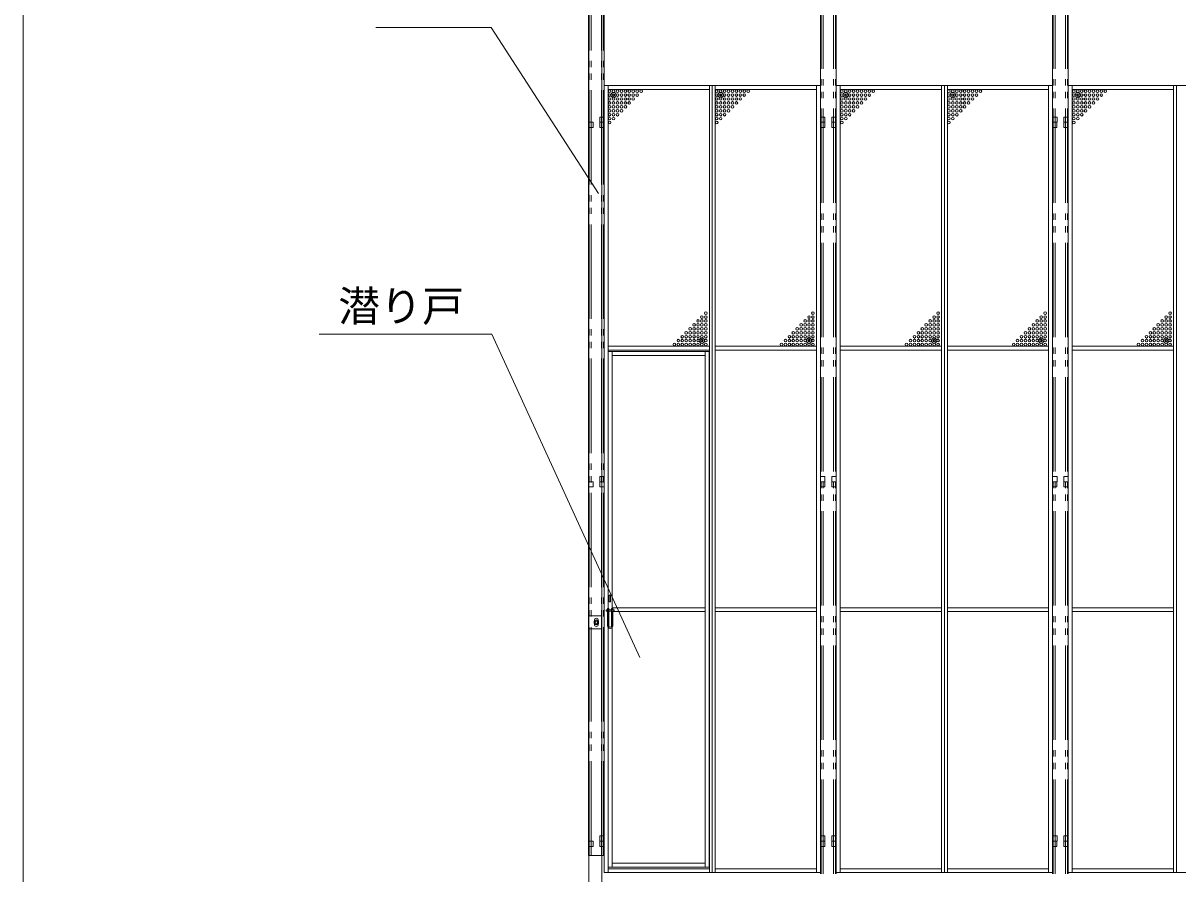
# Model space of a CAD drawing. Units: millimetres, scale not verified. Extents: x -9305 to 9305, y -6415 to 6415.
# Drawn here: x -9305 to -4900, y -3476 to -229 of the extents above; entities that cross this region are included whole.
import ezdxf
from ezdxf.enums import TextEntityAlignment as Align

# ---------------------------------------------------------------- set-up
doc = ezdxf.new("R2010")
doc.units = ezdxf.units.MM
doc.header["$LTSCALE"] = 40
doc.header["$PDMODE"] = 32
doc.header["$PDSIZE"] = 20
doc.linetypes.add('DOUBLE_CHAIN2', pattern=[12.8, 9, -1, 0.6, -0.6, 0.6, -1])
for name, color, linetype, lineweight in [('0-5_CLG-72', 134, 'Continuous', 18), ('0-9_TEXT', 134, 'Continuous', 18), ('0-A_ﾒッｼュﾊﾟﾈﾙ用ﾌﾞﾛッｸ', 134, 'Continuous', 18), ('0-C_図面枠', 134, 'Continuous', 18)]:
    doc.layers.add(name, color=color, linetype=linetype, lineweight=lineweight)
doc.styles.add('ＭＳ ゴシック', font='')
doc.styles.get('ＭＳ ゴシック').set_extended_font_data('MS Gothic')

msp = doc.modelspace()

# ---------------------------------------------------------------- linework, layer by layer
at = {"layer": '0-5_CLG-72'}
for p, q in [((-7146.23, 883.64), (-7146.23, -3553.01)), ((-7097.63, 882.75), (-7097.63, -3553.01)), ((-6262.94, -3475.88), (-6262.94, 743.91)), ((-6202.94, -3475.88), (-6202.94, 743.91)), ((-5377.94, -3475.88), (-5377.94, 743.91)), ((-5317.94, -3475.88), (-5317.94, 743.91)), ((-7147.93, -3405.88), (-7147.93, 268.93)), ((-7087.94, -3406.06), (-7087.94, 268.93)), ((-7088.24, -468.08), (-7088.24, -3471.08)), ((-6263.24, -468.08), (-7088.24, -468.08)), ((-7073.24, -3471.08), (-7073.24, -468.08)), ((-6686.74, -483.08), (-7073.24, -483.08)), ((-6686.74, -3471.08), (-6686.74, -468.08)), ((-6675.74, -3471.08), (-6675.74, -468.08)), ((-6664.74, -3471.08), (-6664.74, -468.08)), ((-6664.74, -483.08), (-6278.24, -483.08)), ((-6278.24, -3471.08), (-6278.24, -468.08)), ((-6263.24, -468.08), (-6263.24, -3471.08)), ((-6262.94, -468.08), (-6262.94, -3471.08)), ((-6202.64, -468.08), (-6202.64, -3471.08)), ((-5377.64, -468.08), (-6202.64, -468.08)), ((-6187.64, -3471.08), (-6187.64, -468.08)), ((-5801.14, -483.08), (-6187.64, -483.08)), ((-5801.14, -3471.08), (-5801.14, -468.08)), ((-5790.14, -3471.08), (-5790.14, -468.08)), ((-5779.14, -3471.08), (-5779.14, -468.08)), ((-5779.14, -483.08), (-5392.64, -483.08)), ((-5392.64, -3471.08), (-5392.64, -468.08)), ((-5377.64, -468.08), (-5377.64, -3471.08)), ((-5317.64, -468.08), (-5317.64, -3471.08)), ((-4492.64, -468.08), (-5317.64, -468.08)), ((-5302.64, -3471.08), (-5302.64, -468.08)), ((-4916.14, -483.08), (-5302.64, -483.08)), ((-4916.14, -3471.08), (-4916.14, -468.08)), ((-4905.14, -3471.08), (-4905.14, -468.08)), ((-7088.24, -588.08), (-7105.24, -588.08)), ((-7105.24, -608.08), (-7088.24, -608.08)), ((-6262.94, -631.02), (-6262.94, -611.02)), ((-6202.64, -588.08), (-6219.64, -588.08)), ((-6219.64, -608.08), (-6202.64, -608.08)), ((-6202.94, -631.02), (-6202.94, -611.02)), ((-5317.64, -588.08), (-5334.64, -588.08)), ((-5334.64, -608.08), (-5317.64, -608.08)), ((-5317.94, -631.02), (-5317.94, -611.02)), ((-6686.74, -1462.08), (-7073.24, -1462.08)), ((-6686.74, -1477.08), (-7073.24, -1477.08)), ((-6687.13, -1482.72), (-7073.24, -1482.72)), ((-7058.04, -1482.72), (-7058.04, -2468.41)), ((-6702.33, -1482.72), (-6702.33, -3450.08)), ((-6687.13, -1482.72), (-6687.13, -3450.08)), ((-6664.74, -1462.08), (-6278.24, -1462.08)), ((-6664.74, -1477.08), (-6278.24, -1477.08)), ((-5801.14, -1462.08), (-6187.64, -1462.08)), ((-5801.14, -1477.08), (-6187.64, -1477.08)), ((-5779.14, -1462.08), (-5392.64, -1462.08)), ((-5779.14, -1477.08), (-5392.64, -1477.08)), ((-4916.14, -1462.08), (-5302.64, -1462.08)), ((-4916.14, -1477.08), (-5302.64, -1477.08)), ((-6702.33, -1497.72), (-7058.04, -1497.72)), ((-6262.94, -1980.95), (-6262.94, -2000.95)), ((-6202.94, -1980.95), (-6202.94, -2000.95)), ((-5317.94, -1980.95), (-5317.94, -2000.95)), ((-6702.33, -2460.3), (-7058.04, -2460.3)), ((-6664.74, -2460.3), (-6278.24, -2460.3)), ((-5801.14, -2460.3), (-6187.64, -2460.3)), ((-5779.14, -2460.3), (-5392.64, -2460.3)), ((-4916.14, -2460.3), (-5302.64, -2460.3)), ((-7097.94, -2491.06), (-7147.94, -2491.06)), ((-7125.44, -2508.06), (-7125.44, -2524.06)), ((-7110.44, -2508.06), (-7110.44, -2524.06)), ((-7097.94, -2491.06), (-7097.94, -2541.06)), ((-7075.21, -2473.47), (-7080.28, -2473.47)), ((-7070.14, -2468.41), (-7060.02, -2468.41)), ((-7060.02, -2473.47), (-7070.14, -2473.47)), ((-7058.04, -2473.47), (-7058.04, -2533.24)), ((-7054.95, -2468.41), (-7049.88, -2468.41)), ((-6702.33, -2475.3), (-7054.95, -2475.3)), ((-6664.74, -2475.3), (-6278.24, -2475.3)), ((-5801.14, -2475.3), (-6187.64, -2475.3)), ((-5779.14, -2475.3), (-5392.64, -2475.3)), ((-4916.14, -2475.3), (-5302.64, -2475.3)), ((-7147.94, -2541.06), (-7097.94, -2541.06)), ((-7058.04, -2538.85), (-7058.04, -3450.08)), ((-7088.24, -3351.08), (-7105.24, -3351.08)), ((-6262.94, -3350.88), (-6262.94, -3370.88)), ((-6202.64, -3351.08), (-6219.64, -3351.08)), ((-6202.94, -3350.88), (-6202.94, -3370.88)), ((-5317.64, -3351.08), (-5334.64, -3351.08)), ((-5317.94, -3350.88), (-5317.94, -3370.88)), ((-6702.33, -3435.08), (-7058.04, -3435.08)), ((-6263.24, -3471.08), (-7088.24, -3471.08)), ((-6687.13, -3450.08), (-7073.24, -3450.08)), ((-6686.74, -3456.08), (-7073.24, -3456.08)), ((-6664.74, -3456.08), (-6278.24, -3456.08)), ((-5377.64, -3471.08), (-6202.64, -3471.08)), ((-5801.14, -3456.08), (-6187.64, -3456.08)), ((-5779.14, -3456.08), (-5392.64, -3456.08)), ((-4492.64, -3471.08), (-5317.64, -3471.08)), ((-4916.14, -3456.08), (-5302.64, -3456.08))]:
    msp.add_line(p, q, dxfattribs=at)
at = {"layer": '0-5_CLG-72', "linetype": 'DOUBLE_CHAIN2'}
for p, q in [((-6260.64, -3475.88), (-6260.64, 743.91)), ((-6252.94, -3475.88), (-6252.94, 743.91)), ((-6212.94, -3475.88), (-6212.94, 743.91)), ((-6205.24, -3475.88), (-6205.24, 743.91)), ((-5375.64, -3475.88), (-5375.64, 743.91)), ((-5367.94, -3475.88), (-5367.94, 743.91)), ((-5327.94, -3475.88), (-5327.94, 743.91)), ((-5320.24, -3475.88), (-5320.24, 743.91)), ((-7145.63, -3405.88), (-7145.63, 268.93)), ((-7137.93, -3405.88), (-7137.93, 268.93)), ((-7097.94, -3405.88), (-7097.94, 268.93)), ((-7090.24, -3405.88), (-7090.24, 268.93)), ((-7087.94, -3406.06), (-7147.93, -3406.06))]:
    msp.add_line(p, q, dxfattribs=at)
at = {"layer": '0-5_CLG-72'}
for points in [[(-7147.93, -628.08), (-7130.64, -628.08), (-7130.64, -608.08), (-7147.93, -608.08)], [(-7087.94, -628.08), (-7105.24, -628.08), (-7105.24, -588.08)], [(-6263.24, -588.08), (-6246.24, -588.08), (-6246.24, -608.08), (-6263.24, -608.08)], [(-6246.24, -608.08), (-6246.24, -628.08), (-6262.94, -628.08)], [(-6219.64, -588.08), (-6219.64, -628.08), (-6202.94, -628.08)], [(-5361.24, -608.08), (-5361.24, -628.08), (-5377.94, -628.08)], [(-5377.64, -588.08), (-5360.64, -588.08), (-5360.64, -608.08), (-5377.64, -608.08)], [(-5334.64, -588.08), (-5334.64, -628.08), (-5317.94, -628.08)], [(-7147.93, -1999.58), (-7130.64, -1999.58), (-7130.64, -1979.58), (-7147.93, -1979.58)], [(-7088.24, -1959.58), (-7105.24, -1959.58), (-7105.24, -1979.58), (-7088.24, -1979.58)], [(-7087.94, -1999.58), (-7105.24, -1999.58), (-7105.24, -1979.58)], [(-6263.24, -1959.58), (-6246.24, -1959.58), (-6246.24, -1979.58), (-6263.24, -1979.58)], [(-6262.94, -1999.58), (-6246.24, -1999.58), (-6246.24, -1979.58), (-6262.94, -1979.58)], [(-6202.64, -1959.58), (-6219.64, -1959.58), (-6219.64, -1979.58), (-6202.64, -1979.58)], [(-6202.94, -1999.58), (-6219.64, -1999.58), (-6219.64, -1979.58), (-6202.94, -1979.58)], [(-5377.94, -1999.58), (-5361.24, -1999.58), (-5361.24, -1979.58)], [(-5377.64, -1959.58), (-5360.64, -1959.58), (-5360.64, -1979.58), (-5377.64, -1979.58)], [(-5317.64, -1959.58), (-5334.64, -1959.58), (-5334.64, -1979.58), (-5317.64, -1979.58)], [(-5317.94, -1999.58), (-5334.64, -1999.58), (-5334.64, -1979.58), (-5317.94, -1979.58)], [(-7070.14, -2529.19), (-7070.14, -2463.34), (-7075.21, -2463.34), (-7075.21, -2529.19)], [(-7054.95, -2529.19), (-7054.95, -2463.34), (-7060.02, -2463.34), (-7060.02, -2529.19)], [(-7080.28, -2473.47), (-7080.28, -2468.41), (-7075.21, -2468.41)], [(-7049.88, -2468.41), (-7049.88, -2473.47), (-7054.95, -2473.47)], [(-7105.24, -3351.08), (-7105.24, -3331.08), (-7088.24, -3331.08)], [(-6263.24, -3351.08), (-6246.24, -3351.08), (-6246.24, -3331.08), (-6263.24, -3331.08)], [(-6219.64, -3351.08), (-6219.64, -3331.08), (-6202.64, -3331.08)], [(-5377.64, -3351.08), (-5360.64, -3351.08), (-5360.64, -3331.08), (-5377.64, -3331.08)], [(-5334.64, -3351.08), (-5334.64, -3331.08), (-5317.64, -3331.08)], [(-7147.93, -3371.08), (-7130.64, -3371.08), (-7130.64, -3351.08), (-7147.93, -3351.08)], [(-7087.94, -3371.08), (-7105.24, -3371.08), (-7105.24, -3351.08), (-7087.94, -3351.08)], [(-6262.94, -3371.08), (-6246.24, -3371.08), (-6246.24, -3351.08), (-6262.94, -3351.08)], [(-6202.94, -3371.08), (-6219.64, -3371.08), (-6219.64, -3351.08)], [(-5377.94, -3371.08), (-5361.24, -3371.08), (-5361.24, -3351.08)], [(-5317.94, -3371.08), (-5334.64, -3371.08), (-5334.64, -3351.08)]]:
    msp.add_lwpolyline(points, dxfattribs=at)
for points in [[(-7064.07, -2412.69), (-7064.07, -2438.02), (-7069.13, -2438.02), (-7069.13, -2412.69)], [(-7126.44, -2520.84), (-7126.44, -2511.02), (-7117.94, -2506.11), (-7109.44, -2511.02), (-7109.44, -2520.84), (-7117.94, -2525.74)]]:
    msp.add_lwpolyline(points, close=True, dxfattribs=at)
for radius in [8.5, 5, 5, 4.19]:
    msp.add_circle((-7117.94, -2515.93), radius, dxfattribs=at)
for centre, radius, start, end in [((-7117.94, -2508.06), 7.5, 0, 180), ((-7117.94, -2524.06), 7.5, 180, 0), ((-7065.08, -2529.19), 10.13, 180, 0), ((-7065.08, -2529.19), 5.06, 180, 0)]:
    msp.add_arc(centre, radius, start, end, dxfattribs=at)
at = {"layer": '0-9_TEXT'}
for p, q in [((-7959.55, -246.27), (-7519.37, -246.27)), ((-7109.79, -879.6), (-7519.37, -246.27)), ((-8175.37, -1415.97), (-7516.6, -1415.97)), ((-6952.36, -2649.99), (-7516.6, -1415.97))]:
    msp.add_line(p, q, dxfattribs=at)
at = {"layer": '0-A_ﾒッｼュﾊﾟﾈﾙ用ﾌﾞﾛッｸ'}
for centre in [(-7067.24, -489.08), (-7052.24, -489.08), (-7037.24, -489.08), (-7022.24, -489.08), (-7007.24, -489.08), (-6992.24, -489.08), (-6977.24, -489.08), (-6962.24, -489.08), (-6947.24, -489.08), (-6658.74, -489.08), (-6643.74, -489.08), (-6628.74, -489.08), (-6613.74, -489.08), (-6598.74, -489.08), (-6583.74, -489.08), (-6568.74, -489.08), (-6553.74, -489.08), (-6538.74, -489.08), (-6181.64, -489.08), (-6166.64, -489.08), (-6151.64, -489.08), (-6136.64, -489.08), (-6121.64, -489.08), (-6106.64, -489.08), (-6091.64, -489.08), (-6076.64, -489.08), (-6061.64, -489.08), (-5773.14, -489.08), (-5758.14, -489.08), (-5743.14, -489.08), (-5728.14, -489.08), (-5713.14, -489.08), (-5698.14, -489.08), (-5683.14, -489.08), (-5668.14, -489.08), (-5653.14, -489.08), (-5296.64, -489.08), (-5281.64, -489.08), (-5266.64, -489.08), (-5251.64, -489.08), (-5236.64, -489.08), (-5221.64, -489.08), (-5206.64, -489.08), (-5191.64, -489.08), (-5176.64, -489.08), (-7067.24, -504.08), (-7067.24, -519.08), (-7052.24, -504.08), (-7052.24, -519.08), (-7037.24, -504.08), (-7037.24, -519.08), (-7022.24, -504.08), (-7022.24, -519.08), (-7007.24, -504.08), (-7007.24, -519.08), (-6992.24, -504.08), (-6992.24, -519.08), (-6977.24, -504.08), (-6977.24, -519.08), (-6962.24, -504.08), (-6658.74, -504.08), (-6658.74, -519.08), (-6643.74, -504.08), (-6643.74, -519.08), (-6628.74, -504.08), (-6628.74, -519.08), (-6613.74, -504.08), (-6613.74, -519.08), (-6598.74, -504.08), (-6598.74, -519.08), (-6583.74, -504.08), (-6583.74, -519.08), (-6568.74, -504.08), (-6568.74, -519.08), (-6553.74, -504.08), (-6181.64, -504.08), (-6181.64, -519.08), (-6166.64, -504.08), (-6166.64, -519.08), (-6151.64, -504.08), (-6151.64, -519.08), (-6136.64, -504.08), (-6136.64, -519.08), (-6121.64, -504.08), (-6121.64, -519.08), (-6106.64, -504.08), (-6106.64, -519.08), (-6091.64, -504.08), (-6091.64, -519.08), (-6076.64, -504.08), (-5773.14, -504.08), (-5773.14, -519.08), (-5758.14, -504.08), (-5758.14, -519.08), (-5743.14, -504.08), (-5743.14, -519.08), (-5728.14, -504.08), (-5728.14, -519.08), (-5713.14, -504.08), (-5713.14, -519.08), (-5698.14, -504.08), (-5698.14, -519.08), (-5683.14, -504.08), (-5683.14, -519.08), (-5668.14, -504.08), (-5296.64, -504.08), (-5296.64, -519.08), (-5281.64, -504.08), (-5281.64, -519.08), (-5266.64, -504.08), (-5266.64, -519.08), (-5251.64, -504.08), (-5251.64, -519.08), (-5236.64, -504.08), (-5236.64, -519.08), (-5221.64, -504.08), (-5221.64, -519.08), (-5206.64, -504.08), (-5206.64, -519.08), (-5191.64, -504.08), (-7067.24, -534.08), (-7067.24, -549.08), (-7067.24, -564.08), (-7052.24, -534.08), (-7052.24, -549.08), (-7052.24, -564.08), (-7037.24, -534.08), (-7037.24, -549.08), (-7037.24, -564.08), (-7022.24, -534.08), (-7022.24, -549.08), (-7022.24, -564.08), (-7007.24, -534.08), (-7007.24, -549.08), (-6992.24, -534.08), (-6658.74, -534.08), (-6658.74, -549.08), (-6658.74, -564.08), (-6643.74, -534.08), (-6643.74, -549.08), (-6643.74, -564.08), (-6628.74, -534.08), (-6628.74, -549.08), (-6628.74, -564.08), (-6613.74, -534.08), (-6613.74, -549.08), (-6613.74, -564.08), (-6598.74, -534.08), (-6598.74, -549.08), (-6583.74, -534.08), (-6181.64, -534.08), (-6181.64, -549.08), (-6181.64, -564.08), (-6166.64, -534.08), (-6166.64, -549.08), (-6166.64, -564.08), (-6151.64, -534.08), (-6151.64, -549.08), (-6151.64, -564.08), (-6136.64, -534.08), (-6136.64, -549.08), (-6136.64, -564.08), (-6121.64, -534.08), (-6121.64, -549.08), (-6106.64, -534.08), (-5773.14, -534.08), (-5773.14, -549.08), (-5773.14, -564.08), (-5758.14, -534.08), (-5758.14, -549.08), (-5758.14, -564.08), (-5743.14, -534.08), (-5743.14, -549.08), (-5743.14, -564.08), (-5728.14, -534.08), (-5728.14, -549.08), (-5728.14, -564.08), (-5713.14, -534.08), (-5713.14, -549.08), (-5698.14, -534.08), (-5296.64, -534.08), (-5296.64, -549.08), (-5296.64, -564.08), (-5281.64, -534.08), (-5281.64, -549.08), (-5281.64, -564.08), (-5266.64, -534.08), (-5266.64, -549.08), (-5266.64, -564.08), (-5251.64, -534.08), (-5251.64, -549.08), (-5251.64, -564.08), (-5236.64, -534.08), (-5236.64, -549.08), (-5221.64, -534.08), (-7067.24, -579.08), (-7067.24, -594.08), (-7067.24, -609.08), (-7052.24, -579.08), (-7052.24, -594.08), (-7037.24, -579.08), (-6658.74, -579.08), (-6658.74, -594.08), (-6658.74, -609.08), (-6643.74, -579.08), (-6643.74, -594.08), (-6628.74, -579.08), (-6181.64, -579.08), (-6181.64, -594.08), (-6181.64, -609.08), (-6166.64, -579.08), (-6166.64, -594.08), (-6151.64, -579.08), (-5773.14, -579.08), (-5773.14, -594.08), (-5773.14, -609.08), (-5758.14, -579.08), (-5758.14, -594.08), (-5743.14, -579.08), (-5296.64, -579.08), (-5296.64, -594.08), (-5296.64, -609.08), (-5281.64, -579.08), (-5281.64, -594.08), (-5266.64, -579.08), (-6730.24, -1366.08), (-6715.24, -1351.08), (-6715.24, -1366.08), (-6700.24, -1336.08), (-6700.24, -1351.08), (-6700.24, -1366.08), (-6321.74, -1366.08), (-6306.74, -1351.08), (-6306.74, -1366.08), (-6291.74, -1336.08), (-6291.74, -1351.08), (-6291.74, -1366.08), (-5844.64, -1366.08), (-5829.64, -1351.08), (-5829.64, -1366.08), (-5814.64, -1336.08), (-5814.64, -1351.08), (-5814.64, -1366.08), (-5436.14, -1366.08), (-5421.14, -1351.08), (-5421.14, -1366.08), (-5406.14, -1336.08), (-5406.14, -1351.08), (-5406.14, -1366.08), (-4959.64, -1366.08), (-4944.64, -1351.08), (-4944.64, -1366.08), (-4929.64, -1336.08), (-4929.64, -1351.08), (-4929.64, -1366.08), (-6775.24, -1411.08), (-6760.24, -1396.08), (-6760.24, -1411.08), (-6745.24, -1381.08), (-6745.24, -1396.08), (-6745.24, -1411.08), (-6730.24, -1381.08), (-6730.24, -1396.08), (-6730.24, -1411.08), (-6715.24, -1381.08), (-6715.24, -1396.08), (-6715.24, -1411.08), (-6700.24, -1381.08), (-6700.24, -1396.08), (-6700.24, -1411.08), (-6366.74, -1411.08), (-6351.74, -1396.08), (-6351.74, -1411.08), (-6336.74, -1381.08), (-6336.74, -1396.08), (-6336.74, -1411.08), (-6321.74, -1381.08), (-6321.74, -1396.08), (-6321.74, -1411.08), (-6306.74, -1381.08), (-6306.74, -1396.08), (-6306.74, -1411.08), (-6291.74, -1381.08), (-6291.74, -1396.08), (-6291.74, -1411.08), (-5889.64, -1411.08), (-5874.64, -1396.08), (-5874.64, -1411.08), (-5859.64, -1381.08), (-5859.64, -1396.08), (-5859.64, -1411.08), (-5844.64, -1381.08), (-5844.64, -1396.08), (-5844.64, -1411.08), (-5829.64, -1381.08), (-5829.64, -1396.08), (-5829.64, -1411.08), (-5814.64, -1381.08), (-5814.64, -1396.08), (-5814.64, -1411.08), (-5481.14, -1411.08), (-5466.14, -1396.08), (-5466.14, -1411.08), (-5451.14, -1381.08), (-5451.14, -1396.08), (-5451.14, -1411.08), (-5436.14, -1381.08), (-5436.14, -1396.08), (-5436.14, -1411.08), (-5421.14, -1381.08), (-5421.14, -1396.08), (-5421.14, -1411.08), (-5406.14, -1381.08), (-5406.14, -1396.08), (-5406.14, -1411.08), (-5004.64, -1411.08), (-4989.64, -1396.08), (-4989.64, -1411.08), (-4974.64, -1381.08), (-4974.64, -1396.08), (-4974.64, -1411.08), (-4959.64, -1381.08), (-4959.64, -1396.08), (-4959.64, -1411.08), (-4944.64, -1381.08), (-4944.64, -1396.08), (-4944.64, -1411.08), (-4929.64, -1381.08), (-4929.64, -1396.08), (-4929.64, -1411.08), (-6820.24, -1456.08), (-6805.24, -1441.08), (-6805.24, -1456.08), (-6790.24, -1426.08), (-6790.24, -1441.08), (-6790.24, -1456.08), (-6775.24, -1426.08), (-6775.24, -1441.08), (-6775.24, -1456.08), (-6760.24, -1426.08), (-6760.24, -1441.08), (-6760.24, -1456.08), (-6745.24, -1426.08), (-6745.24, -1441.08), (-6745.24, -1456.08), (-6730.24, -1426.08), (-6730.24, -1441.08), (-6730.24, -1456.08), (-6715.24, -1426.08), (-6715.24, -1441.08), (-6715.24, -1456.08), (-6700.24, -1426.08), (-6700.24, -1441.08), (-6700.24, -1456.08), (-6411.74, -1456.08), (-6396.74, -1441.08), (-6396.74, -1456.08), (-6381.74, -1426.08), (-6381.74, -1441.08), (-6381.74, -1456.08), (-6366.74, -1426.08), (-6366.74, -1441.08), (-6366.74, -1456.08), (-6351.74, -1426.08), (-6351.74, -1441.08), (-6351.74, -1456.08), (-6336.74, -1426.08), (-6336.74, -1441.08), (-6336.74, -1456.08), (-6321.74, -1426.08), (-6321.74, -1441.08), (-6321.74, -1456.08), (-6306.74, -1426.08), (-6306.74, -1441.08), (-6306.74, -1456.08), (-6291.74, -1426.08), (-6291.74, -1441.08), (-6291.74, -1456.08), (-5934.64, -1456.08), (-5919.64, -1441.08), (-5919.64, -1456.08), (-5904.64, -1426.08), (-5904.64, -1441.08), (-5904.64, -1456.08), (-5889.64, -1426.08), (-5889.64, -1441.08), (-5889.64, -1456.08), (-5874.64, -1426.08), (-5874.64, -1441.08), (-5874.64, -1456.08), (-5859.64, -1426.08), (-5859.64, -1441.08), (-5859.64, -1456.08), (-5844.64, -1426.08), (-5844.64, -1441.08), (-5844.64, -1456.08), (-5829.64, -1426.08), (-5829.64, -1441.08), (-5829.64, -1456.08), (-5814.64, -1426.08), (-5814.64, -1441.08), (-5814.64, -1456.08), (-5526.14, -1456.08), (-5511.14, -1441.08), (-5511.14, -1456.08), (-5496.14, -1426.08), (-5496.14, -1441.08), (-5496.14, -1456.08), (-5481.14, -1426.08), (-5481.14, -1441.08), (-5481.14, -1456.08), (-5466.14, -1426.08), (-5466.14, -1441.08), (-5466.14, -1456.08), (-5451.14, -1426.08), (-5451.14, -1441.08), (-5451.14, -1456.08), (-5436.14, -1426.08), (-5436.14, -1441.08), (-5436.14, -1456.08), (-5421.14, -1426.08), (-5421.14, -1441.08), (-5421.14, -1456.08), (-5406.14, -1426.08), (-5406.14, -1441.08), (-5406.14, -1456.08), (-5049.64, -1456.08), (-5034.64, -1441.08), (-5034.64, -1456.08), (-5019.64, -1426.08), (-5019.64, -1441.08), (-5019.64, -1456.08), (-5004.64, -1426.08), (-5004.64, -1441.08), (-5004.64, -1456.08), (-4989.64, -1426.08), (-4989.64, -1441.08), (-4989.64, -1456.08), (-4974.64, -1426.08), (-4974.64, -1441.08), (-4974.64, -1456.08), (-4959.64, -1426.08), (-4959.64, -1441.08), (-4959.64, -1456.08), (-4944.64, -1426.08), (-4944.64, -1441.08), (-4944.64, -1456.08), (-4929.64, -1426.08), (-4929.64, -1441.08), (-4929.64, -1456.08)]:
    msp.add_circle(centre, 5, dxfattribs=at)
for p in [(-7052.24, -504.08), (-6643.74, -504.08), (-6166.64, -504.08), (-5758.14, -504.08), (-5281.64, -504.08), (-6715.24, -1441.08), (-6306.74, -1441.08), (-5829.64, -1441.08), (-5421.14, -1441.08), (-4944.64, -1441.08)]:
    msp.add_point(p, dxfattribs=at)
at = {"layer": '0-C_図面枠'}
msp.add_lwpolyline([(-9304.61, -6414.98), (9304.61, -6414.98), (9304.61, 6414.98), (-9304.61, 6414.98)], close=True, dxfattribs=at)

# ---------------------------------------------------------------- texts
at = {"layer": '0-9_TEXT', "style": 'ＭＳ ゴシック'}
msp.add_text('潜り戸', height=117.3, dxfattribs=at).set_placement((-8102.6, -1403.34), align=Align.BOTTOM_LEFT)

doc.saveas('drawing.dxf')
